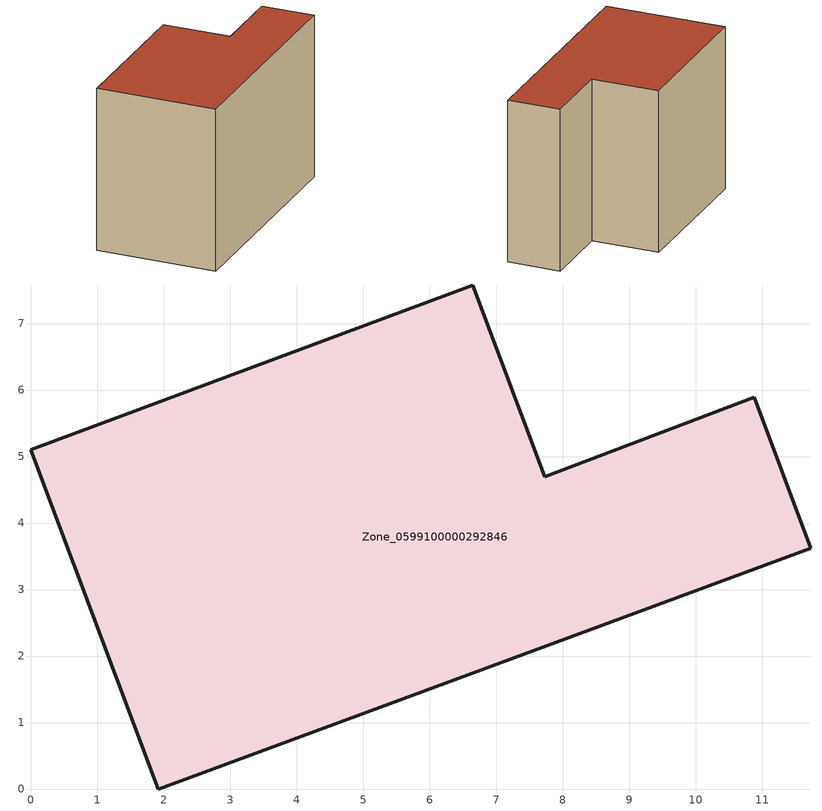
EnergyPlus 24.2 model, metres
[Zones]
Zone_0599100000292846
 floor ground (C_G): 1.92,0 0,5.1 6.65,7.58 7.73,4.7 10.88,5.89 11.73,3.62 z0
 wall outside (C_F): 1.92,0 11.73,3.62 10.88,5.89 7.73,4.7 6.65,7.58 0,5.1 1.92,0 z0:7.47
 roof outside (C_R): 0,5.1 1.92,0 11.73,3.62 10.88,5.89 7.73,4.7 6.65,7.58 z7.47
[BUILDING]
Pand.0599100000292846: North Axis=0; Terrain=City; Loads Convergence Tolerance Value=0.04; Temperature Convergence Tolerance Value=0.4; Solar Distribution=FullExterior; Maximum Number of Warmup Days=25; Minimum Number of Warmup Days=1
[Site:Location]
Rotterdam.The.Hague.AP_ZH_NLD Design_Conditions: Latitude=51.96; Longitude=4.45; Time Zone=1; Elevation=-4.5
[SITE:GROUNDTEMPERATURE:BUILDINGSURFACE]
18, 18, 18, 18, 18, 18, 18, 18, 18, 18, 18, 18
[MATERIAL] Thermal Absorptance=0.9; Solar Absorptance=0.7; Visible Absorptance=0.7
Name | Roughness | Thickness | Conductivity | Density | Specific Heat
G.TI.1946 | MediumSmooth | 0.15 | 1 | 540 | 1210
F.TI.1946 | Rough | 0.3 | 0.857143 | 1920 | 840
R.TI.1946 | MediumRough | 0.2 | 0.1 | 1500 | 1000
[CONSTRUCTION]
C_G: G.TI.1946
C_F: F.TI.1946
C_R: R.TI.1946
[ZONE]
Zone_0599100000292846: Type=1; Multiplier=1; Ceiling Height=Autocalculate; Volume=Autocalculate; Floor Area=autocalculate; Part of Total Floor Area=Yes
[ZONEINFILTRATION:DESIGNFLOWRATE]
Infil_Zone_0599100000292846: Zone or ZoneList or Space or SpaceList=Zone_0599100000292846; Schedule=AlwaysOn; Design Flow Rate Calculation Method=Flow/Area; Flow Rate per Floor Area=0.003; Constant Term Coefficient=1; Temperature Term Coefficient=0; Velocity Term Coefficient=0; Velocity Squared Term Coefficient=0
[HVACTEMPLATE:ZONE:IDEALLOADSAIRSYSTEM]
Zone_0599100000292846: Maximum Heating Supply Air Temperature=50; Minimum Cooling Supply Air Temperature=13; Maximum Heating Supply Air Humidity Ratio=0.0156; Minimum Cooling Supply Air Humidity Ratio=0.0077; Heating Limit=NoLimit; Cooling Limit=NoLimit; Dehumidification Control Type=ConstantSensibleHeatRatio; Cooling Sensible Heat Ratio=0.7; Dehumidification Setpoint=60; Humidification Control Type=None; Humidification Setpoint=30; Outdoor Air Method=None; Outdoor Air Flow Rate per Person=0.00944; Outdoor Air Flow Rate per Zone Floor Area=0; Outdoor Air Flow Rate per Zone=0; Demand Controlled Ventilation Type=None; Outdoor Air Economizer Type=NoEconomizer; Heat Recovery Type=None; Sensible Heat Recovery Effectiveness=0.7; Latent Heat Recovery Effectiveness=0.65
[ZONECONTROL:THERMOSTAT]
ThermostatControl_Zone_0599100000292846: Zone or ZoneList=Zone_0599100000292846; Control Type Schedule=DualSetpointControlType; Control 1=Thermostat_Zone_0599100000292846; Temperature Difference Between Cutout And Setpoint=0
[THERMOSTATSETPOINT:DUALSETPOINT]
Thermostat_Zone_0599100000292846: Heating Setpoint Temperature Schedule=HeatingSetpoint_Zone_0599100000292846; Cooling Setpoint Temperature Schedule=CoolingSetpoint_Zone_0599100000292846
[SCHEDULE:COMPACT]
HeatingSetpoint_Zone_0599100000292846: Through: 12/31, For: AllDays, Until: 24:00, 21
CoolingSetpoint_Zone_0599100000292846: Through: 12/31, For: AllDays, Until: 24:00, 24
DualSetpointControlType: Through: 12/31, For: AllDays, Until: 24:00, 4
AlwaysOn: Through: 12/31, For: AllDays, Until: 24:00, 1
